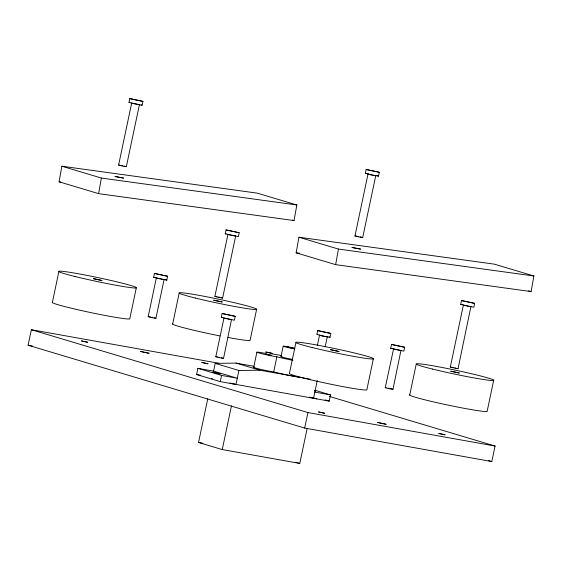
<?xml version="1.0" encoding="UTF-8"?>
<svg xmlns="http://www.w3.org/2000/svg" width="562" height="562" viewBox="0 0 562 562"><rect width="100%" height="100%" fill="white"/><g stroke="black" fill="none" stroke-linecap="round" stroke-linejoin="round"><path stroke-width="0.84" d="M59.073 181.8L61.876 166.219L257.333 193.152L296.841 204.982L294.038 220.564L98.582 193.637L59.073 181.8L60.808 182.039M98.582 193.637L101.385 178.056L61.876 166.219M296.125 252.809L298.935 237.227L494.391 264.161L533.9 275.991L531.097 291.573L335.64 264.646L296.125 252.809L299.602 253.286M335.64 264.646L338.443 249.064L298.935 237.227M329.473 396.442L495.073 446.045L491.806 461.557L304.667 428.068L28.1 345.223L31.367 329.718L218.506 363.207M52.329 302.588L58.87 271.572M128.972 102.453L129.787 98.575L142.931 101.399L142.109 105.277L128.972 102.453L129.794 102.481M139.404 104.694L126.331 166.724L122.509 166.106L118.603 165.059L131.677 103.029M136.355 287.603L129.822 318.612A39.67 2.009 11.9 0 1 90.461 312.521A39.67 2.009 11.9 0 1 52.428 302.286M153.644 277.305L154.459 273.427L167.602 276.258L166.788 280.136L153.644 277.305L155.267 277.445M164.083 279.553L155.913 318.317L153.658 318.015L148.178 316.659L156.348 277.888L157.36 278.26M172.639 324.112L179.173 293.097M225.236 233.792L226.05 229.914L239.194 232.745L238.372 236.623L225.236 233.792L226.057 233.827M314.987 390.267L330.519 394.917L329.213 401.12L220.269 381.626L196.56 374.524L197.873 368.321L213.574 371.131L237.283 378.233L221.576 375.423L197.873 368.321M235.148 235.808L235.668 236.04L222.601 298.071L219.58 297.614L214.867 296.406L227.94 234.375M221.273 317.382L222.088 313.505L235.232 316.329L234.417 320.207L221.273 317.382L222.896 317.523M231.523 319.504L223.535 358.394L221.287 358.085L215.808 356.73L223.978 317.966L224.505 318.197M307.182 428.307L299.778 463.439L222.25 449.565L198.541 442.47L207.757 398.76M213.574 371.131L215.211 363.382L236.075 363.094L254.094 366.312M220.269 381.626L221.576 375.423M222.25 449.565L231.46 405.862M310.4 379.252L259.785 370.189L238.913 370.484L235.977 384.436L232.703 383.46M256.658 309.128L250.125 340.143A39.67 2.009 11.9 0 1 228.06 337.488M253.715 367.253L256.897 352.135M254.193 367.232A11.9 0.604 11.9 0 0 258.562 368.834A11.9 0.604 11.9 0 0 272.247 371.707L273.694 371.939L276.876 356.821L279.37 357.411A23.604 1.194 11.9 0 0 292.872 360.326M280.979 356.631L283.185 346.164A7.735 0.393 11.9 0 1 294.467 348.187M289.388 373.597L295.928 342.581M316.849 334.481L317.663 330.604L330.807 333.435L329.992 337.312L322.11 335.964L317.123 334.467M317.425 345.18L319.553 335.064M304.667 428.068L307.934 412.564L31.367 329.718M317.263 380.474L313.505 398.31L309.416 397.088M325.152 346.838L327.281 336.729L325.033 336.42M365.342 173.314L366.157 169.443L379.294 172.267L378.479 176.145L370.604 174.796L365.616 173.3M375.774 175.562L362.701 237.593L358.071 236.799L354.973 235.928L368.047 173.897M373.414 358.612L366.874 389.628A39.67 2.009 11.9 0 1 327.513 383.53A39.67 2.009 11.9 0 1 289.486 373.294M390.702 348.314L391.517 344.436L404.661 347.267L403.839 351.145L390.716 348.391L392.325 348.454M400.952 350.435L392.964 389.326L389.143 388.707L385.237 387.668L393.569 348.89M409.691 395.121L416.231 364.106M460.678 304.435L461.493 300.558L474.637 303.382L473.822 307.259L460.678 304.435L462.301 304.576M470.928 306.557L458.044 368.707L455.796 368.405L450.317 367.042L463.383 305.018L463.91 305.25M493.717 380.137L487.184 411.152A39.67 2.009 11.9 0 1 447.823 405.054A39.67 2.009 11.9 0 1 409.789 394.819M142.931 101.399L129.801 98.652M118.603 165.059L120.156 165.242M379.294 172.267L366.171 169.513M239.194 232.745L226.05 229.914M235.668 236.04L233.42 235.731M354.973 235.928L356.526 236.11M167.602 276.258L154.459 273.427M214.867 296.406L217.115 296.708M148.178 316.659L150.433 316.961M474.637 303.382L461.493 300.558M235.232 316.329L222.088 313.505M471.118 306.676L470.162 306.592M231.706 319.623L230.757 319.539M330.807 333.435L317.663 330.604M215.808 356.73L217.361 356.912M404.661 347.267L391.517 344.436M401.135 350.562L393.407 348.897M450.317 367.042L450.794 367.063M385.237 387.668L386.192 387.752M139.243 104.701L133.995 103.724M366.164 173.349L366.958 173.461M375.29 175.541L372.754 175.105M101.385 178.056L296.841 204.982M338.443 249.064L533.9 275.991M314.755 390.899L315.865 390.983L314.699 390.597M163.128 279.469L161.062 279.096M276.876 356.821L275.436 356.582A11.9 0.604 11.9 0 1 258.471 352.838A11.9 0.604 11.9 0 1 263.648 353.055L265.552 353.273A23.604 1.194 11.9 0 1 266.177 353.217M266.915 354.158C262.004 353.449 273.82 356.104 270.666 354.973M469.565 306.501L467.289 306.058M230.16 319.448L227.884 319.005M451.862 367.225L453.33 367.499M314.811 392.107L330.519 394.917M196.56 374.524L200.697 375.268M28.1 345.223L32.413 345.995M307.934 412.564L495.073 446.045M198.541 442.47L202.854 443.235M267.66 354.299L269.268 354.636M121.624 165.516L122.432 165.678M357.994 236.384L358.802 236.546M232.654 235.583L228.46 234.607M324.267 336.273L319.743 335.191M388.258 388.117L389.066 388.286M218.829 357.186L219.637 357.348M371.953 174.944L368.054 173.946M160.254 278.935L157.964 278.415M218.695 297.024L219.503 297.2M152.007 317.277L152.815 317.446M466.481 305.89L464.395 305.384M454.946 367.836L455.719 368.012M227.076 318.837L224.983 318.331M273.694 371.939L276.181 372.529A23.604 1.194 11.9 0 0 299.37 377.257M124.012 166.029L125.811 166.493M360.382 236.897L361.696 237.22M390.646 388.63L391.96 388.96M221.217 357.699L223.016 358.163M133.292 103.556L131.859 103.155M220.985 297.544L222.601 298.071M154.297 317.79L155.913 318.317M212.38 378.851L211.361 378.542M376.772 175.513L378.479 176.145M165.073 279.504L166.788 280.136M457.039 368.342L458.044 368.707M292.359 220.058L294.038 220.564M528.575 290.821L531.097 291.573M236.075 363.094L259.785 370.189M215.211 363.382L238.913 370.484M325.124 399.898L329.213 401.12M312.76 397.685L316.849 398.908M230.034 382.982L233.3 383.958M488.441 460.552L491.806 461.557M295.689 462.217L299.778 463.439M141.224 104.883L142.109 105.277M362.181 237.361L362.701 237.593M329.1 336.912L329.992 337.312M392.445 389.094L392.964 389.326M219.84 335.907A39.67 2.009 11.9 0 1 172.731 323.81M301.429 377.594A23.604 1.194 11.9 0 1 300.08 377.376M271.832 353.863A23.604 1.194 11.9 0 1 281.407 355.556M292.395 359.371A7.735 0.393 11.9 0 1 283.248 357.39A7.735 0.393 11.9 0 1 281.948 356.638M294.6 348.904A7.735 0.393 11.9 0 1 283.185 346.164M352.065 247.498L360.516 249.085L352.065 247.498M93.475 278.661L101.884 280.48L93.475 278.661M213.778 300.185L222.187 302.005L213.778 300.185M81.532 340.944L87.644 342.265L81.532 340.944M140.556 351.454L148.965 353.273L140.556 351.454M201.835 362.469L207.947 363.797L201.835 362.469M287.365 346.993L294.242 348.482L287.365 346.993M265.896 352.023L272.008 353.343L265.896 352.023M212.647 372.227L220.29 373.885L212.647 372.227M330.533 349.669L338.942 351.489L330.533 349.669M450.836 371.194L459.245 373.02L450.836 371.194M318.591 411.953L324.703 413.274L318.591 411.953M377.615 422.462L386.017 424.282L377.615 422.462M438.894 433.478L445.006 434.805L438.894 433.478M115.084 176.482L123.457 178.091L115.084 176.482M75.118 276.532A39.67 2.009 11.9 0 0 136.257 287.899A39.67 2.009 11.9 0 0 81.462 274.326A39.67 2.009 11.9 0 0 75.118 276.532M195.421 298.057A39.67 2.009 11.9 0 0 256.56 309.43A39.67 2.009 11.9 0 0 201.765 295.851A39.67 2.009 11.9 0 0 195.421 298.057M432.48 369.065A39.67 2.009 11.9 0 0 493.619 380.439A39.67 2.009 11.9 0 0 438.817 366.86A39.67 2.009 11.9 0 0 432.48 369.065M312.177 347.541A39.67 2.009 11.9 0 0 373.316 358.914A39.67 2.009 11.9 0 0 318.513 345.335A39.67 2.009 11.9 0 0 312.177 347.541"/></g></svg>
